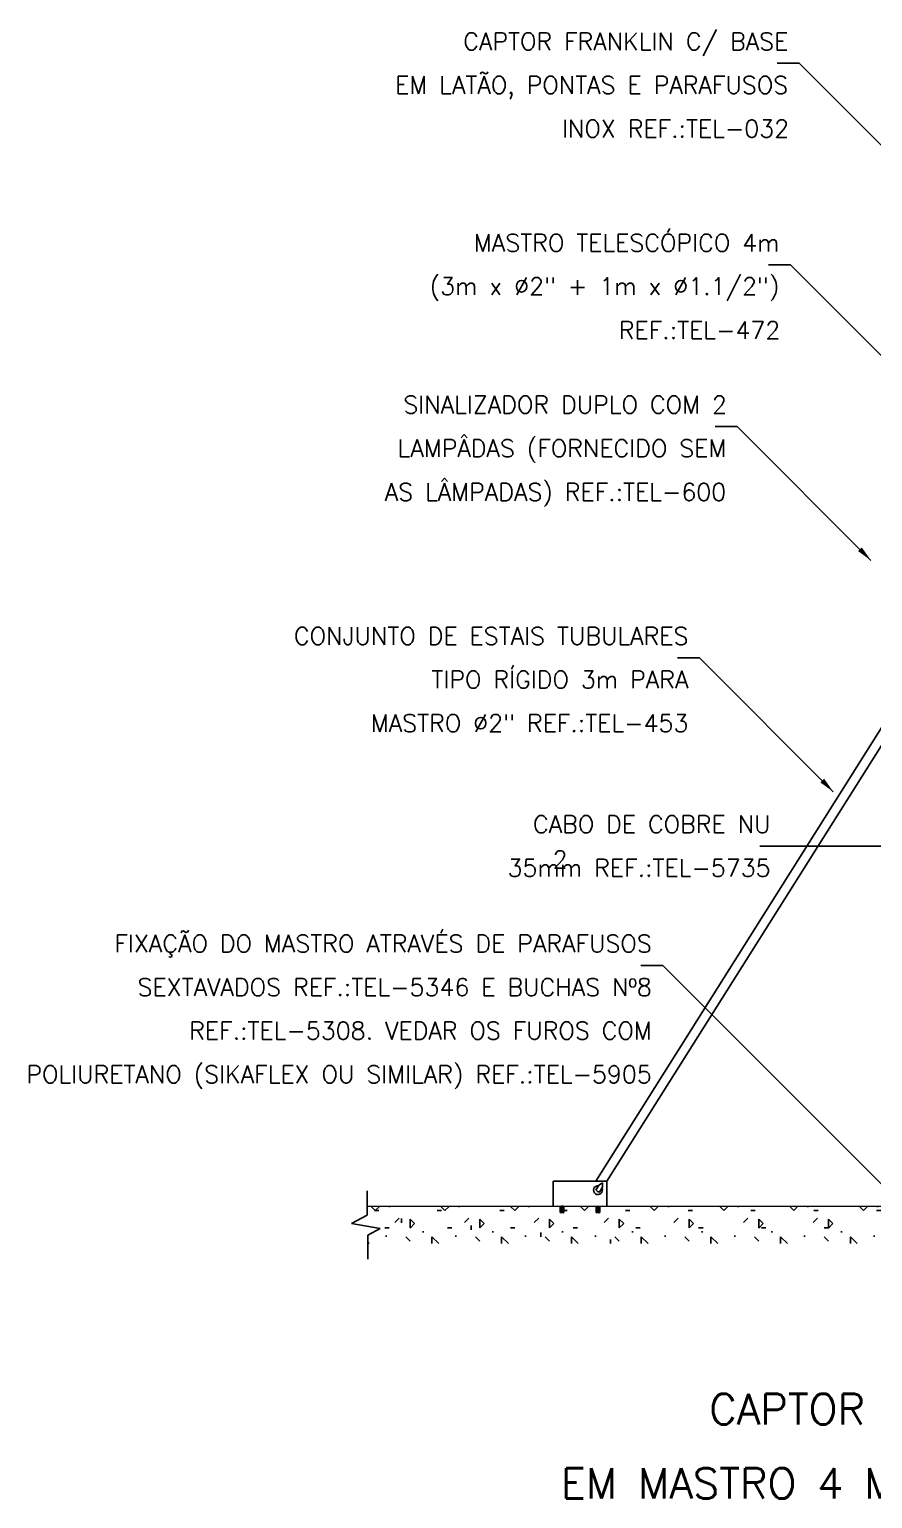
# Model space of a CAD drawing. Header units: millimetres. Extents: x -6196.4 to -6179, y -4697.3 to -4680.5.
# Drawn here: x -6196.36 to -6186.69, y -4697.31 to -4680.47 of the extents above; entities that cross this region are included whole.
import ezdxf
from ezdxf.enums import TextEntityAlignment as Align

# ---------------------------------------------------------------- set-up
doc = ezdxf.new("R2010")
doc.units = ezdxf.units.MM
doc.header["$LTSCALE"] = 10
doc.layers.add('Termotécnica', color=7, linetype='Continuous')
doc.styles.add('r140', font='romans.shx')
doc.styles.add('r80', font='romans.shx')

# ---------------------------------------------------------------- blocks, each defined once
blk = doc.blocks.new('*X7')
at = {"color": 0}
for p, q in [((181.767, 175.738), (181.784, 175.755)), ((181.767, 175.72), (181.785, 175.738)), ((181.767, 175.703), (181.786, 175.722)), ((181.768, 175.757), (181.773, 175.762)), ((181.775, 175.693), (181.785, 175.703))]:
    blk.add_line(p, q, dxfattribs=at)
blk = doc.blocks.new('*X6')
at = {"color": 0}
for p, q in [((181.767, 175.738), (181.784, 175.755)), ((181.767, 175.72), (181.785, 175.738)), ((181.767, 175.703), (181.786, 175.722)), ((181.768, 175.757), (181.773, 175.762)), ((181.775, 175.693), (181.785, 175.703))]:
    blk.add_line(p, q, dxfattribs=at)

msp = doc.modelspace()

# ---------------------------------------------------------------- hatches: boundary and pattern name
at = {"layer": 'Termotécnica'}
h = msp.add_hatch(dxfattribs=at)
h.set_pattern_fill('CONCRE', color=1, scale=0.8, style=0)
h.set_pattern_definition([(0, (-6196.548, -4707.21), (0.8, 0.8), [0.1, -0.7]), (90, (-6196.548, -4707.21), (-0.8, 0.8), [0.1, -0.7]), (135, (-6196.448, -4707.21), (-0.8, 0), [0.14142, -0.98995]), (0, (-6196.448, -4706.76), (0.8, 0.8), [0.1, -0.7]), (45, (-6196.398, -4706.81), (0, 0.8), [0.07071, -1.06066]), (135, (-6196.398, -4706.81), (-0.8, 0), [0.07071, -1.06066]), (0, (-6196.148, -4706.56), (0.8, 0.8), [0.14142, -0.65858]), (45, (-6196.148, -4706.56), (0, 0.8), [0.1, -1.03137]), (135, (-6196.00656, -4706.56), (-0.8, 0), [0.1, -1.03137]), (90, (-6195.998, -4707.01), (-0.8, 0.8), [0.1, -0.7]), (45, (-6195.998, -4707.01), (0, 0.8), [0.07071, -1.06066]), (135, (-6195.948, -4706.96), (-0.8, 0), [0.07071, -1.06066]), (0, (-6196.448, -4707.01), (0.8, 0.8), [0.05, -0.67]), (0, (-6195.848, -4706.81), (0.8, 0.8), [0.05, -0.67]), (90, (-6196.098, -4706.71), (-0.8, 0.8), [0.05, -0.67]), (135, (-6195.998, -4707.16), (-0.8, 0), [0.07071, -1.06066]), (135, (-6196.348, -4706.61), (-0.8, 0), [0.07071, -1.06066]), (45, (-6196.173, -4706.9475), (0, 0.8), [0.07071, -1.06066]), (90, (-6196.273, -4707.11), (-0.8, 0.8), [0.0125, -0.7875]), (90, (-6196.2355, -4706.7725), (-0.8, 0.8), [0.0125, -0.7875]), (90, (-6195.8605, -4706.635), (-0.8, 0.8), [0.0125, -0.7875]), (90, (-6195.848, -4707.06), (-0.8, 0.8), [0.0125, -0.7875])])
h.paths.add_polyline_path([(-6185.498, -4694.031), (-6185.487, -4694.02), (-6185.488, -4694.018), (-6185.486, -4694.011), (-6185.489, -4694.008), (-6185.486, -4694.001), (-6185.486, -4694.001), (-6185.506, -4694.02), (-6185.507, -4694.022), (-6185.502, -4694.028)], flags=0)
h.paths.add_polyline_path([(-6189.833, -4694.021), (-6189.853, -4694.001), (-6189.853, -4694.002), (-6189.85, -4694.008), (-6189.853, -4694.012), (-6189.851, -4694.018), (-6189.852, -4694.02), (-6189.841, -4694.031), (-6189.837, -4694.029), (-6189.832, -4694.022)], flags=0)
h.paths.add_polyline_path([(-6189.833, -4694.003), (-6189.851, -4693.984), (-6189.85, -4693.987), (-6189.853, -4693.991), (-6189.85, -4693.997), (-6189.853, -4694.001), (-6189.833, -4694.021), (-6189.835, -4694.018), (-6189.832, -4694.012), (-6189.835, -4694.008)], flags=0)
h.paths.add_polyline_path([(-6182.004, -4694.031), (-6181.993, -4694.02), (-6181.994, -4694.018), (-6181.992, -4694.012), (-6181.995, -4694.008), (-6181.992, -4694.002), (-6181.992, -4694.001), (-6182.012, -4694.021), (-6182.013, -4694.022), (-6182.008, -4694.029)], flags=0)
h.paths.add_polyline_path([(-6186.338, -4693.96), (-6186.335, -4693.96), (-6186.328, -4693.96), (-6186.33, -4693.965), (-6186.33, -4693.965), (-6186.328, -4693.97), (-6186.33, -4693.977), (-6186.328, -4693.981), (-6186.329, -4693.984), (-6186.33, -4693.988), (-6186.328, -4693.991), (-6186.331, -4693.996), (-6186.328, -4694.001), (-6186.329, -4694.002), (-6186.331, -4694.008), (-6186.328, -4694.012), (-6186.331, -4694.017), (-6186.329, -4694.02), (-6186.328, -4694.022), (-6186.333, -4694.028), (-6186.337, -4694.031), (-6186.339, -4694.032), (-6186.343, -4694.028), (-6186.349, -4694.022), (-6186.348, -4694.02), (-6186.347, -4694.018), (-6186.349, -4694.011), (-6186.346, -4694.008), (-6186.349, -4694.001), (-6186.349, -4694.001), (-6186.346, -4693.997), (-6186.349, -4693.991), (-6186.346, -4693.986), (-6186.347, -4693.984), (-6186.349, -4693.981), (-6186.347, -4693.977), (-6186.349, -4693.97), (-6186.347, -4693.966), (-6186.346, -4693.965), (-6186.349, -4693.96), (-6186.354, -4693.96), (-6186.359, -4693.96), (-6189.74, -4693.96), (-6189.863, -4693.96), (-6190.234, -4693.961), (-6190.239, -4693.961), (-6190.245, -4693.961), (-6190.246, -4693.964), (-6190.247, -4693.965), (-6190.244, -4693.97), (-6190.247, -4693.977), (-6190.244, -4693.981), (-6190.245, -4693.984), (-6190.247, -4693.987), (-6190.244, -4693.991), (-6190.247, -4693.996), (-6190.244, -4694.001), (-6190.245, -4694.002), (-6190.247, -4694.008), (-6190.244, -4694.012), (-6190.247, -4694.017), (-6190.245, -4694.02), (-6190.244, -4694.022), (-6190.249, -4694.028), (-6190.253, -4694.031), (-6190.255, -4694.032), (-6190.26, -4694.028), (-6190.265, -4694.022), (-6190.264, -4694.02), (-6190.263, -4694.017), (-6190.265, -4694.011), (-6190.262, -4694.008), (-6190.265, -4694.001), (-6190.265, -4694.001), (-6190.262, -4693.997), (-6190.265, -4693.991), (-6190.262, -4693.986), (-6190.263, -4693.984), (-6190.265, -4693.98), (-6190.263, -4693.977), (-6190.265, -4693.97), (-6190.263, -4693.966), (-6190.262, -4693.965), (-6190.264, -4693.961), (-6190.27, -4693.961), (-6190.275, -4693.961), (-6190.358, -4693.961), (-6192.491, -4693.961), (-6192.491, -4694.064), (-6192.669, -4694.159), (-6192.342, -4694.215), (-6192.482, -4694.29), (-6192.482, -4694.389), (-6179.363, -4694.387), (-6179.363, -4694.29), (-6179.503, -4694.215), (-6179.176, -4694.159), (-6179.354, -4694.064), (-6179.354, -4693.959), (-6180.064, -4693.959), (-6181.171, -4693.959), (-6182.111, -4693.959), (-6182.943, -4693.959), (-6183.2, -4693.959)])
h.paths.add_polyline_path([(-6185.5, -4693.96), (-6185.505, -4693.965), (-6185.504, -4693.965), (-6185.507, -4693.97), (-6185.504, -4693.977), (-6185.507, -4693.981), (-6185.506, -4693.984), (-6185.488, -4693.966), (-6185.486, -4693.97), (-6185.488, -4693.977), (-6185.486, -4693.981), (-6185.488, -4693.984), (-6185.489, -4693.986), (-6185.486, -4693.991), (-6185.489, -4693.997), (-6185.486, -4694.001), (-6185.486, -4694.001), (-6185.489, -4694.008), (-6185.486, -4694.011), (-6185.488, -4694.018), (-6185.487, -4694.02), (-6185.486, -4694.022), (-6185.491, -4694.028), (-6185.496, -4694.032), (-6185.498, -4694.031), (-6185.502, -4694.028), (-6185.507, -4694.022), (-6185.506, -4694.02), (-6185.504, -4694.017), (-6185.507, -4694.012), (-6185.504, -4694.008), (-6185.506, -4694.002), (-6185.507, -4694.001), (-6185.504, -4693.996), (-6185.507, -4693.991), (-6185.504, -4693.988), (-6185.506, -4693.984), (-6185.507, -4693.981), (-6185.504, -4693.977), (-6185.507, -4693.97), (-6185.504, -4693.965), (-6185.505, -4693.965), (-6185.507, -4693.96)], flags=16)
h.paths.add_polyline_path([(-6189.832, -4693.971), (-6189.835, -4693.978), (-6189.832, -4693.982), (-6189.833, -4693.984), (-6189.835, -4693.988), (-6189.832, -4693.992), (-6189.835, -4693.997), (-6189.832, -4694.002), (-6189.833, -4694.003), (-6189.835, -4694.008), (-6189.832, -4694.012), (-6189.835, -4694.018), (-6189.833, -4694.021), (-6189.832, -4694.022), (-6189.837, -4694.029), (-6189.841, -4694.031), (-6189.843, -4694.033), (-6189.848, -4694.029), (-6189.853, -4694.022), (-6189.852, -4694.02), (-6189.851, -4694.018), (-6189.853, -4694.012), (-6189.85, -4694.008), (-6189.853, -4694.002), (-6189.853, -4694.001), (-6189.85, -4693.997), (-6189.853, -4693.991), (-6189.85, -4693.987), (-6189.851, -4693.984), (-6189.853, -4693.981), (-6189.851, -4693.978), (-6189.853, -4693.971), (-6189.851, -4693.967), (-6189.833, -4693.984), (-6189.832, -4693.982), (-6189.835, -4693.978), (-6189.832, -4693.971), (-6189.835, -4693.966), (-6189.834, -4693.965), (-6189.839, -4693.961), (-6189.832, -4693.961), (-6189.834, -4693.965), (-6189.835, -4693.966)], flags=0)
h.paths.add_polyline_path([(-6182.006, -4693.961), (-6182.011, -4693.965), (-6182.011, -4693.966), (-6182.013, -4693.971), (-6182.01, -4693.978), (-6182.013, -4693.982), (-6182.012, -4693.984), (-6181.994, -4693.967), (-6181.992, -4693.971), (-6181.994, -4693.978), (-6181.992, -4693.981), (-6181.994, -4693.984), (-6181.995, -4693.987), (-6181.992, -4693.991), (-6181.995, -4693.997), (-6181.992, -4694.001), (-6181.992, -4694.002), (-6181.995, -4694.008), (-6181.992, -4694.012), (-6181.994, -4694.018), (-6181.993, -4694.02), (-6181.992, -4694.022), (-6181.997, -4694.029), (-6182.002, -4694.033), (-6182.004, -4694.031), (-6182.008, -4694.029), (-6182.013, -4694.022), (-6182.012, -4694.021), (-6182.01, -4694.018), (-6182.013, -4694.012), (-6182.01, -4694.008), (-6182.012, -4694.003), (-6182.013, -4694.002), (-6182.01, -4693.997), (-6182.013, -4693.992), (-6182.01, -4693.988), (-6182.012, -4693.984), (-6182.013, -4693.982), (-6182.01, -4693.978), (-6182.013, -4693.971), (-6182.011, -4693.966), (-6182.011, -4693.965), (-6182.013, -4693.961)], flags=0)
h.paths.add_polyline_path([(-6181.594, -4693.975), (-6181.591, -4693.985), (-6181.595, -4693.991), (-6181.593, -4693.996), (-6181.567, -4693.969), (-6181.563, -4693.975), (-6181.566, -4693.985), (-6181.563, -4693.991), (-6181.566, -4693.996), (-6181.567, -4693.999), (-6181.563, -4694.006), (-6181.568, -4694.015), (-6181.564, -4694.021), (-6181.563, -4694.022), (-6181.568, -4694.032), (-6181.563, -4694.037), (-6181.567, -4694.046), (-6181.565, -4694.049), (-6181.563, -4694.052), (-6181.571, -4694.062), (-6181.579, -4694.068), (-6181.581, -4694.066), (-6181.587, -4694.062), (-6181.594, -4694.052), (-6181.593, -4694.05), (-6181.59, -4694.046), (-6181.595, -4694.038), (-6181.59, -4694.032), (-6181.593, -4694.023), (-6181.594, -4694.022), (-6181.59, -4694.014), (-6181.595, -4694.007), (-6181.591, -4694.001), (-6181.593, -4693.996), (-6181.595, -4693.991), (-6181.591, -4693.985), (-6181.594, -4693.975), (-6181.591, -4693.968), (-6181.591, -4693.967), (-6181.594, -4693.96), (-6181.584, -4693.96), (-6181.591, -4693.967), (-6181.591, -4693.968)], flags=0)

# ---------------------------------------------------------------- linework, layer by layer
at = {"layer": 'Termotécnica', "color": 2}
for p, q in [((-6187.535, -4680.854), (-6187.785, -4680.854)), ((-6185.999, -4682.389), (-6187.535, -4680.854)), ((-6187.635, -4683.165), (-6187.885, -4683.165)), ((-6186.1, -4684.7), (-6187.635, -4683.165)), ((-6188.246, -4685.02), (-6188.496, -4685.02)), ((-6186.711, -4686.555), (-6188.246, -4685.02)), ((-6188.679, -4687.671), (-6188.929, -4687.671)), ((-6187.144, -4689.207), (-6188.679, -4687.671)), ((-6187.736, -4689.83), (-6187.986, -4689.83)), ((-6185.129, -4689.83), (-6187.736, -4689.83)), ((-6189.1, -4691.198), (-6189.35, -4691.198)), ((-6186.434, -4693.864), (-6189.1, -4691.198))]:
    msp.add_line(p, q, dxfattribs=at)
at = {"layer": 'Termotécnica', "color": 3, "ltscale": 5}
for p, q in [((-6186.325, -4688.054), (-6189.866, -4693.672)), ((-6186.324, -4688.254), (-6189.739, -4693.672)), ((-6190.357, -4693.671), (-6190.358, -4693.961)), ((-6189.739, -4693.672), (-6190.357, -4693.671)), ((-6189.74, -4693.96), (-6189.739, -4693.672)), ((-6192.491, -4693.961), (-6179.354, -4693.959))]:
    msp.add_line(p, q, dxfattribs=at)
at = {"layer": 'Termotécnica', "color": 1, "ltscale": 5}
for p, q in [((-6189.865, -4693.775), (-6189.833, -4693.719)), ((-6192.491, -4693.784), (-6192.491, -4694.064)), ((-6189.791, -4693.742), (-6189.823, -4693.799)), ((-6190.275, -4693.96), (-6190.275, -4694.022)), ((-6190.27, -4693.96), (-6190.27, -4694.022)), ((-6190.262, -4693.965), (-6190.265, -4693.96)), ((-6190.244, -4693.96), (-6190.265, -4693.96)), ((-6190.265, -4693.97), (-6190.262, -4693.965)), ((-6190.263, -4693.977), (-6190.265, -4693.97)), ((-6190.265, -4693.98), (-6190.263, -4693.977)), ((-6190.262, -4693.986), (-6190.265, -4693.98)), ((-6190.265, -4693.991), (-6190.262, -4693.986)), ((-6190.262, -4693.997), (-6190.265, -4693.991)), ((-6190.265, -4694.001), (-6190.262, -4693.997)), ((-6190.262, -4694.008), (-6190.265, -4694.001)), ((-6190.265, -4694.011), (-6190.262, -4694.008)), ((-6190.263, -4694.017), (-6190.265, -4694.011)), ((-6190.265, -4694.022), (-6190.263, -4694.017)), ((-6190.26, -4694.028), (-6190.265, -4694.022)), ((-6190.255, -4694.032), (-6190.26, -4694.028)), ((-6190.255, -4694.032), (-6190.249, -4694.028)), ((-6190.244, -4694.022), (-6190.249, -4694.028)), ((-6190.244, -4693.96), (-6190.247, -4693.965)), ((-6190.247, -4693.965), (-6190.244, -4693.97)), ((-6190.244, -4693.97), (-6190.247, -4693.977)), ((-6190.247, -4693.977), (-6190.244, -4693.981)), ((-6190.244, -4693.981), (-6190.247, -4693.987)), ((-6190.247, -4693.987), (-6190.244, -4693.991)), ((-6190.244, -4693.991), (-6190.247, -4693.996)), ((-6190.247, -4693.996), (-6190.244, -4694.001)), ((-6190.244, -4694.001), (-6190.247, -4694.008)), ((-6190.247, -4694.008), (-6190.244, -4694.012)), ((-6190.244, -4694.012), (-6190.247, -4694.017)), ((-6190.247, -4694.017), (-6190.244, -4694.022)), ((-6190.241, -4693.96), (-6190.244, -4693.96)), ((-6190.239, -4693.96), (-6190.239, -4694.022)), ((-6190.234, -4693.96), (-6190.234, -4694.022)), ((-6189.863, -4693.96), (-6189.863, -4694.022)), ((-6189.858, -4693.96), (-6189.858, -4694.022)), ((-6189.832, -4693.961), (-6189.853, -4693.96)), ((-6189.85, -4693.966), (-6189.853, -4693.96)), ((-6189.853, -4693.971), (-6189.85, -4693.966)), ((-6189.851, -4693.978), (-6189.853, -4693.971)), ((-6189.853, -4693.981), (-6189.851, -4693.978)), ((-6189.85, -4693.987), (-6189.853, -4693.981)), ((-6189.853, -4693.991), (-6189.85, -4693.987)), ((-6189.85, -4693.997), (-6189.853, -4693.991)), ((-6189.853, -4694.002), (-6189.85, -4693.997)), ((-6189.85, -4694.008), (-6189.853, -4694.002)), ((-6189.853, -4694.012), (-6189.85, -4694.008)), ((-6189.851, -4694.018), (-6189.853, -4694.012)), ((-6189.853, -4694.022), (-6189.851, -4694.018)), ((-6189.848, -4694.029), (-6189.853, -4694.022)), ((-6189.843, -4694.033), (-6189.848, -4694.029)), ((-6189.843, -4694.033), (-6189.837, -4694.029)), ((-6189.832, -4694.022), (-6189.837, -4694.029)), ((-6189.832, -4693.961), (-6189.835, -4693.966)), ((-6189.835, -4693.966), (-6189.832, -4693.971)), ((-6189.832, -4693.971), (-6189.835, -4693.978)), ((-6189.835, -4693.978), (-6189.832, -4693.982)), ((-6189.832, -4693.982), (-6189.835, -4693.988)), ((-6189.835, -4693.988), (-6189.832, -4693.992)), ((-6189.832, -4693.992), (-6189.835, -4693.997)), ((-6189.835, -4693.997), (-6189.832, -4694.002)), ((-6189.832, -4694.002), (-6189.835, -4694.008)), ((-6189.835, -4694.008), (-6189.832, -4694.012)), ((-6189.832, -4694.012), (-6189.835, -4694.018)), ((-6189.835, -4694.018), (-6189.832, -4694.022)), ((-6189.829, -4693.961), (-6189.832, -4693.961)), ((-6189.827, -4693.961), (-6189.827, -4694.022)), ((-6189.822, -4693.961), (-6189.822, -4694.022)), ((-6192.491, -4694.064), (-6192.669, -4694.159)), ((-6192.669, -4694.159), (-6192.342, -4694.215)), ((-6192.342, -4694.215), (-6192.482, -4694.29)), ((-6192.482, -4694.29), (-6192.482, -4694.566))]:
    msp.add_line(p, q, dxfattribs=at)
for points in [[(-6189.833, -4693.719), (-6189.834, -4693.719), (-6189.792, -4693.693)], [(-6189.792, -4693.693), (-6189.791, -4693.742)]]:
    msp.add_lwpolyline(points, dxfattribs=at)
for centre, radius, start, end in [((-6189.842, -4693.775), 0.0506, 83.4187, 26.354), ((-6189.812, -4693.732), 0.0679, 219.4006, 260.8673), ((-6190.259, -4694.02), 0.0169, 186.5304, 250.7894), ((-6190.253, -4694.02), 0.0169, 186.5304, 250.7894), ((-6190.256, -4694.02), 0.0169, 289.0095, 353.2685), ((-6190.251, -4694.02), 0.0169, 289.0095, 353.2685), ((-6189.847, -4694.02), 0.0169, 186.5304, 250.7894), ((-6189.841, -4694.02), 0.0169, 186.5304, 250.7894), ((-6189.844, -4694.02), 0.0169, 289.0095, 353.2685), ((-6189.839, -4694.02), 0.0169, 289.0095, 353.2685)]:
    msp.add_arc(centre, radius, start, end, dxfattribs=at)
at = {"layer": 'Termotécnica', "color": 2}
for points in [[(-6186.816, -4686.406), (-6186.859, -4686.448), (-6186.711, -4686.555)], [(-6187.249, -4689.057), (-6187.292, -4689.1), (-6187.144, -4689.207)]]:
    msp.add_solid(points, dxfattribs=at)

# ---------------------------------------------------------------- block references
at = {"layer": 'Termotécnica', "color": 1, "ltscale": 5, "xscale": -1.029972506137959, "yscale": 1.029972506137938, "zscale": 0.2059945012275899, "rotation": 359.8994429506446}
for name, p in [('*X7', (-6003.348, -4875.318)), ('*X6', (-6002.936, -4875.318))]:
    msp.add_blockref(name, p, dxfattribs=at)

# ---------------------------------------------------------------- texts
at = {"layer": 'Termotécnica', "color": 2, "style": 'r80'}
for s, p in [('CAPTOR FRANKLIN C/ BASE', (-6187.659, -4680.704)), ('EM LATÃO, PONTAS E PARAFUSOS', (-6187.66, -4681.204)), ('INOX REF.:TEL-032', (-6187.649, -4681.704)), ('MASTRO TELESCÓPICO 4m', (-6187.759, -4683.014)), ('(3m x %%c2" + 1m x %%c1.1/2")', (-6187.761, -4683.511)), ('REF.:TEL-472', (-6187.751, -4684.015)), ('SINALIZADOR DUPLO COM 2', (-6188.363, -4684.869)), ('LAMPÂDAS (FORNECIDO SEM', (-6188.369, -4685.369)), ('AS LÂMPADAS) REF.:TEL-600', (-6188.371, -4685.87)), ('CONJUNTO DE ESTAIS TUBULARES', (-6188.804, -4687.522)), ('TIPO RÍGIDO 3m PARA', (-6188.804, -4688.021)), ('MASTRO %%c2" REF.:TEL-453', (-6188.805, -4688.521)), ('CABO DE COBRE NU', (-6187.862, -4689.68)), ('35mm REF.:TEL-5735', (-6187.862, -4690.18)), ('2', (-6190.191, -4690.083)), ('FIXAÇÃO DO MASTRO ATRAVÉS DE PARAFUSOS', (-6189.225, -4691.048)), ('SEXTAVADOS REF.:TEL-5346 E BUCHAS Nº8', (-6189.225, -4691.548)), ('REF.:TEL-5308. VEDAR OS FUROS COM', (-6189.225, -4692.047)), ('POLIURETANO (SIKAFLEX OU SIMILAR) REF.:TEL-5905', (-6189.225, -4692.548))]:
    msp.add_text(s, height=0.2, dxfattribs=at).set_placement(p, align=Align.RIGHT)
at = {"layer": 'Termotécnica', "color": 5, "style": 'r140'}
for s, p in [(' CAPTOR TIPO FRANKLIN', (-6185.947, -4696.566)), ('EM MASTRO 4 METROS TELESCÓPICO', (-6185.947, -4697.417))]:
    msp.add_text(s, height=0.35, dxfattribs=at).set_placement(p, align=Align.BOTTOM_CENTER)

doc.saveas('drawing.dxf')
